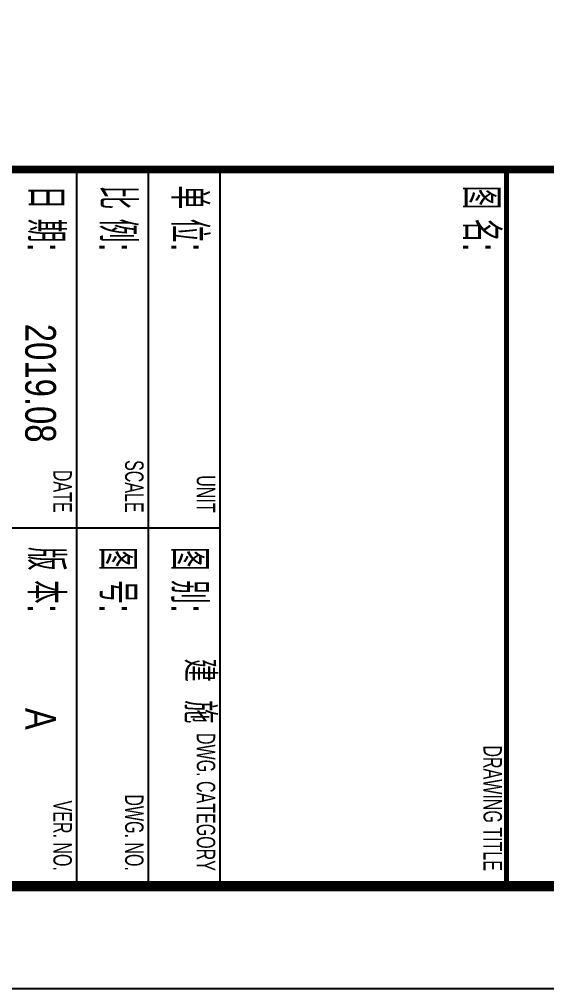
# Model space of a CAD drawing. Extents: x -12446 to 284554, y -295110 to 165007.
# Drawn here: x 4365 to 9513, y -295110 to -285642 of the extents above; entities that cross this region are included whole.
import ezdxf
from ezdxf.enums import TextEntityAlignment as Align

# ---------------------------------------------------------------- set-up
doc = ezdxf.new("R2010")
doc.units = 0
doc.header["$LTSCALE"] = 1000
doc.layers.get('0').update_dxf_attribs({"linetype": 'CONTINUOUS'})
for name, color, linetype in [('A-Anno-Note', 241, 'CONTINUOUS'), ('AX-14-E$0$AX-31-B01$0$A-Grid-Iden', 11, 'CONTINUOUS'), ('AX-31-B01$0$A-Grid-Iden', 11, 'CONTINUOUS'), ('AX-TK-HF-20190012-S001-TQ2$0$A-TEXT-VERS-A1', 130, 'CONTINUOUS')]:
    doc.layers.add(name, color=color, linetype=linetype)
doc.styles.add('AX-TK-HF-20180023$0$AC-TK-CD-20180143-S001-JS$0$HZ', font='jzfz_ena.shx', dxfattribs={"width": 0.7, "bigfont": 'jzfz_cna.shx'})
doc.styles.add('AX-TK-HF-20190012-S001-TQ2$0$HZ', font='jzfz_ena.shx', dxfattribs={"width": 0.7, "bigfont": 'jzfz_cna.shx'})

# ---------------------------------------------------------------- blocks, each defined once
blk = doc.blocks.new('*U192')
at = {"color": 4}
blk.add_lwpolyline([(-1041, -10), (10, -10), (10, 584), (-1041, 584)], close=True, dxfattribs=at)
at = {"color": 4, "const_width": 1}
blk.add_lwpolyline([(-1016, 0), (0, 0), (0, 574), (-1016, 574)], close=True, dxfattribs=at)
at = {"color": 4, "const_width": 0.75}
blk.add_lwpolyline([(-70, 0), (-70, 574)], dxfattribs=at)
blk = doc.blocks.new('*U400')
at = {"color": 4}
blk.add_lwpolyline([(-1041, -10), (10, -10), (10, 584), (-1041, 584)], close=True, dxfattribs=at)
at = {"color": 4, "const_width": 1}
blk.add_lwpolyline([(-1016, 0), (0, 0), (0, 574), (-1016, 574)], close=True, dxfattribs=at)
at = {"color": 4, "const_width": 0.75}
blk.add_lwpolyline([(-70, 0), (-70, 574)], dxfattribs=at)
blk = doc.blocks.new('AX-TK-HF-20190012-S001-TQ2$0$A$C44F154A2')
at = {"layer": 'AX-TK-HF-20190012-S001-TQ2$0$A-TEXT-VERS-A1', "style": 'AX-TK-HF-20190012-S001-TQ2$0$HZ', "width": 0.8}
for tag, p in [('出图日期', (20.858, 2)), ('VERSION', (53.649, 2))]:
    blk.add_attdef(tag, text='', height=3, dxfattribs=at).set_placement(p, align=Align.CENTER)
blk = doc.blocks.new('AX-TK-HF-20190012-S001-TQ2$0$BZTQ')
at = {"color": 4}
for p, q in [((-70, 177.675), (0, 177.675)), ((-35, 156.675), (-35, 177.675)), ((-70, 170.675), (0, 170.675)), ((-70, 163.675), (0, 163.675))]:
    blk.add_line(p, q, dxfattribs=at)
at = {"color": 4, "const_width": 0.5}
blk.add_lwpolyline([(-70, 205.675), (0, 205.675)], dxfattribs=at)
at = {"style": 'AX-TK-HF-20190012-S001-TQ2$0$HZ', "width": 0.7}
for s, p in [('图 名:', (-68.45, 201.425)), ('单 位:', (-68.45, 172.925)), ('图 别:', (-33.15, 172.925)), ('比 例:', (-68.45, 165.925)), ('图 号:', (-33.15, 165.925)), ('日 期:', (-68.45, 158.925)), ('版 本:', (-33.15, 158.925))]:
    blk.add_text(s, height=3.5, dxfattribs=at).set_placement(p)
at = {"style": 'AX-TK-HF-20190012-S001-TQ2$0$HZ', "width": 0.65}
for s, p in [('DRAWING TITLE', (-1.5, 203.425)), ('UNIT', (-36.5, 175.425)), ('DWG. CATEGORY', (-1.5, 175.425)), ('SCALE', (-36.5, 168.425)), ('DWG. NO.', (-1.5, 168.425)), ('DATE', (-36.5, 161.425)), ('VER. NO.', (-1.5, 161.425))]:
    blk.add_text(s, height=1.8, dxfattribs=at).set_placement(p, align=Align.RIGHT)
blk = doc.blocks.new('AX-TK-HF-20190012-S001-TQ2')
blk.add_blockref('AX-TK-HF-20190012-S001-TQ2$0$BZTQ', (0, 0))
at = {"layer": 'AX-TK-HF-20190012-S001-TQ2$0$A-TEXT-VERS-A1'}
blk.add_blockref('AX-TK-HF-20190012-S001-TQ2$0$A$C44F154A2', (-70, 156.675), dxfattribs=at).add_auto_attribs({'VERSION': 'A', '出图日期': '2019.08'})
blk = doc.blocks.new('AX-14-E')
at = {"xscale": 100, "yscale": 100, "zscale": 100, "rotation": 270}
blk.add_blockref('AX-TK-HF-20190012-S001-TQ2', (-11445.7, -294110.2), dxfattribs=at)
at = {"layer": 'AX-14-E$0$AX-31-B01$0$A-Grid-Iden', "linetype": 'ByBlock', "xscale": 100, "yscale": 100, "zscale": 100, "rotation": 270}
blk.add_blockref('*U400', (-11445.7, -294110.2), dxfattribs=at)
blk = doc.blocks.new('AX-TK-HF-20180023$0$AC-TK-CD-20180143-S001-JS$0$X-TQ-2')
at = {"color": 0, "style": 'AX-TK-HF-20180023$0$AC-TK-CD-20180143-S001-JS$0$HZ', "width": 0.8}
for tag, p in [('注册人', (-49, 270.175)), ('注册证书号码', (-49, 263.425)), ('注册印章号码', (-49, 256.425))]:
    blk.add_attdef(tag, p, '', height=3.5, dxfattribs=at)
blk.add_attdef('图别', text='', height=3, dxfattribs=at).set_placement((-18.142, 172.575), align=Align.CENTER)
for tag, p in [('专业负责人1', (-40, 130.175)), ('专业负责人2', (-40, 123.175)), ('审核人', (-40, 102.175)), ('审定人', (-40, 95.175))]:
    blk.add_attdef(tag, text='', height=3, dxfattribs=at).set_placement(p, align=Align.BOTTOM_CENTER)
blk = doc.blocks.new('reyahrehage')
ref = blk.add_blockref('AX-TK-HF-20180023$0$AC-TK-CD-20180143-S001-JS$0$X-TQ-2', (-65400.6, -26453.3), dxfattribs=dict(xscale=50, yscale=50, zscale=50, rotation=270))
ref.add_attrib('图别', '建  施', dxfattribs={"color": 0, "height": 150, "rotation": 270, "style": 'AX-TK-HF-20180023$0$AC-TK-CD-20180143-S001-JS$0$HZ', "width": 0.8}).set_placement((-56737.6, -25499.9), align=Align.CENTER)

msp = doc.modelspace()

# ---------------------------------------------------------------- block references
at = {"layer": 'AX-31-B01$0$A-Grid-Iden', "linetype": 'ByBlock', "xscale": 100, "yscale": 100, "zscale": 100, "rotation": 270}
msp.add_blockref('*U192', (-11445.7, -294110.2), dxfattribs=at)

# ---------------------------------------------------------------- next in the draw order: block references
at = {"layer": 'A-Anno-Note'}
msp.add_blockref('AX-14-E', (0, 0), dxfattribs=at)

# ---------------------------------------------------------------- next in the draw order: block references
at = {"xscale": 2, "yscale": 2, "zscale": 2}
msp.add_blockref('reyahrehage', (119451, -241203.3), dxfattribs=at)

doc.saveas('drawing.dxf')
